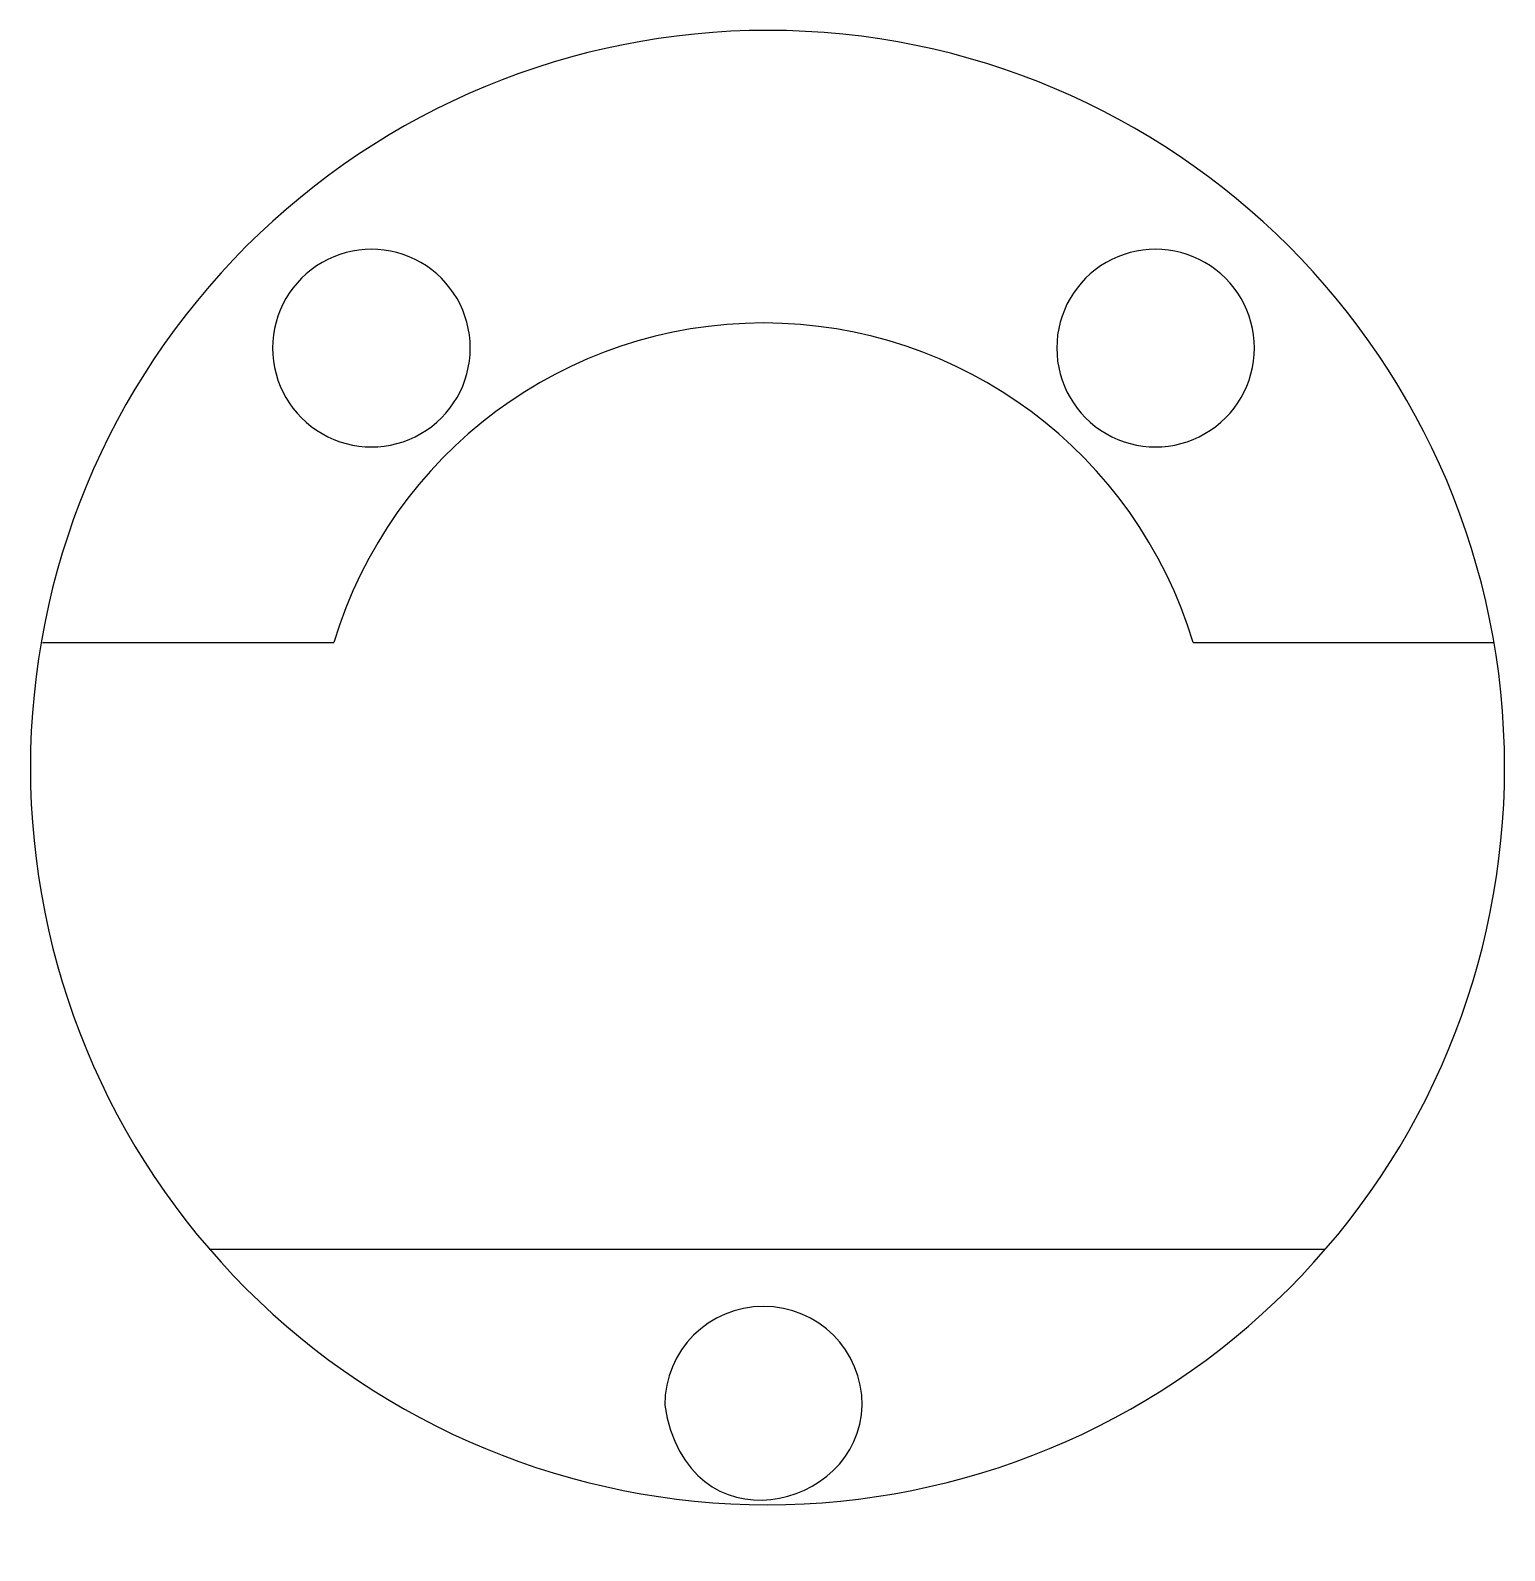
# Model space of a CAD drawing. Extents: x -23.4 to 23.6, y -24.8 to 23.6.
import ezdxf

# ---------------------------------------------------------------- set-up
doc = ezdxf.new("R2010")
doc.units = 0
doc.layers.get('0').update_dxf_attribs({"linetype": 'CONTINUOUS'})

msp = doc.modelspace()

# ---------------------------------------------------------------- linework, layer by layer
at = {"color": 7}
for points in [[(0.127124, 23.627023)], [(-9.35, 13.5)], [(15.65, 13.5)], [(3.15, -20.199989)]]:
    msp.add_lwpolyline(points, close=True, dxfattribs=at)
for points in [[(-22.982755, 4.109509), (-13.696786, 4.109509)], [(13.699156, 4.109504), (23.258471, 4.109504)], [(-17.677685, -15.223335), (17.886715, -15.223335)]]:
    msp.add_lwpolyline(points, dxfattribs=at)
for points in [[(0.127124, 23.627023), (-6.105505, 23.627122), (-12.082899, 21.151298), (-16.490081, 16.744211)], [(23.626982, 0.127155), (23.626908, 13.105739), (13.105708, 23.626944), (0.127124, 23.627023)], [(-16.490081, 16.744211), (-20.897263, 12.337124), (-23.373215, 6.359784), (-23.37325, 0.127155)], [(-10.924736, 16.228741), (-11.899484, 16.791637), (-13.100516, 16.791637), (-14.075264, 16.228741)], [(14.075264, 16.228741), (13.100516, 16.791637), (11.899484, 16.791637), (10.924736, 16.228741)], [(-14.075264, 16.228741), (-15.050011, 15.665845), (-15.650326, 14.625604), (-15.65, 13.5)], [(-9.35, 13.5), (-9.349674, 14.625604), (-9.949989, 15.665845), (-10.924736, 16.228741)], [(10.924736, 16.228741), (9.949989, 15.665845), (9.349674, 14.625604), (9.35, 13.5)], [(15.65, 13.5), (15.650326, 14.625604), (15.050011, 15.665845), (14.075264, 16.228741)], [(0, 14.3), (-6.31483, 14.3), (-11.882041, 10.157961), (-13.696786, 4.109509)], [(13.696786, 4.109509), (11.882041, 10.157961), (6.31483, 14.3), (0, 14.3)], [(-15.65, 13.5), (-15.650326, 12.374396), (-15.050011, 11.334155), (-14.075264, 10.771259)], [(-10.924736, 10.771259), (-9.949989, 11.334155), (-9.349674, 12.374396), (-9.35, 13.5)], [(9.35, 13.5), (9.349674, 12.374396), (9.949989, 11.334155), (10.924736, 10.771259)], [(14.075264, 10.771259), (15.050011, 11.334155), (15.650326, 12.374396), (15.65, 13.5)], [(-14.075264, 10.771259), (-13.100516, 10.208363), (-11.899484, 10.208363), (-10.924736, 10.771259)], [(10.924736, 10.771259), (11.899484, 10.208363), (13.100516, 10.208363), (14.075264, 10.771259)], [(-23.37325, 0.127155), (-23.373349, -6.105562), (-20.897455, -12.083031), (-16.490258, -16.490227)], [(16.744172, -16.490044), (21.151257, -12.082863), (23.62708, -6.105472), (23.626982, 0.127155)], [(-16.490258, -16.490227), (-12.083062, -20.897422), (-6.105593, -23.373315), (0.127124, -23.373216)], [(0.127124, -23.373216), (6.359751, -23.373178), (12.337088, -20.897225), (16.744172, -16.490044)], [(0, -17.049992), (-1.739697, -17.049992), (-3.15, -18.460301), (-3.15, -20.199989)], [(3.15, -20.199989), (3.15, -18.460301), (1.739697, -17.049992), (0, -17.049992)], [(-3.15, -20.199989), (-2.424151, -24.836336), (3.046993, -23.58901), (3.15, -20.199989)]]:
    msp.add_open_spline(points, degree=3, dxfattribs=at)

doc.saveas('drawing.dxf')
